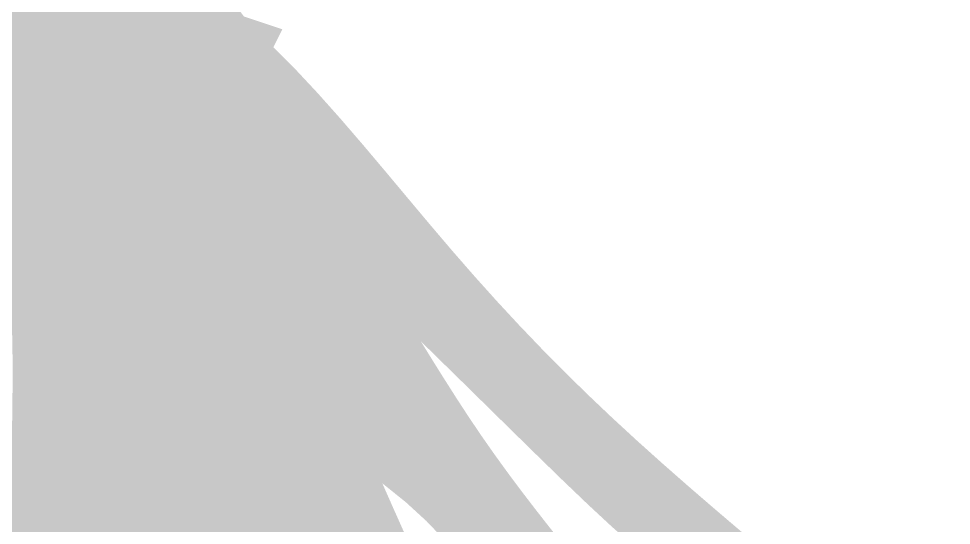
# Model space of a CAD drawing. Header units: millimetres. Extents: x -754 to 578, y -31 to 612.
# Drawn here: x -425.87 to -413.68, y 53.12 to 59.75 of the extents above; entities that cross this region are included whole.
import ezdxf

# ---------------------------------------------------------------- set-up
doc = ezdxf.new("R2010")
doc.units = ezdxf.units.MM
doc.layers.add('Images', color=7, linetype='Continuous')
doc.layers.add('magpiefill', color=3, linetype='Continuous')
picture_1 = doc.add_image_def('image12.jpg', size_in_pixel=(700, 590))

msp = doc.modelspace()

# ---------------------------------------------------------------- hatches: boundary and pattern name
at = {"layer": 'magpiefill', "true_color": 0x010101}
h = msp.add_hatch(color=18, dxfattribs=at)
h.dxf.hatch_style = 1
edge = h.paths.add_edge_path()
edge.add_line((-442.2387766382681, 62.62013437048196), (-443.8272468400518, 62.45774398272645))
edge.add_line((-443.8272468400519, 62.4577439827265), (-446.5308896400022, 60.68195881642908))
edge.add_line((-446.5308896400022, 60.68195881642903), (-452.092663618235, 56.66713939919428))
edge.add_line((-452.092663618235, 56.66713939919443), (-455.33703300527, 53.57881558710634))
edge.add_line((-455.3370330052701, 53.57881558710626), (-455.8777595923548, 53.57881558710626))
edge.add_line((-455.8777595923548, 53.57881558710626), (-456.4184886455711, 54.04206467174621))
edge.add_line((-456.418488645571, 54.04206467174625), (-456.4957353008686, 54.35089654012835))
edge.add_line((-456.4957353008685, 54.35089654012832), (-458.1179199943863, 53.11556778453306))
edge.add_line((-458.1179199943863, 53.11556778453303), (-460.2808312749883, 51.57140587848897))
edge.add_line((-460.2808312749883, 51.57140587848898), (-460.5125712408816, 52.57511137383089))
edge.add_line((-460.5125712408817, 52.57511137383098), (-460.4353245855841, 53.11556778453313))
edge.add_line((-460.4353245855839, 53.11556778453303), (-459.5083622558782, 54.1192719978084))
edge.add_line((-459.5083622558784, 54.11927199780851), (-459.1993756346874, 54.35089654012837))
edge.add_line((-459.1993756346874, 54.35089654012832), (-459.4311156005807, 54.50531247431947))
edge.add_line((-459.4311156005808, 54.50531247431952), (-460.8988069835028, 53.50160826104415))
edge.add_line((-460.8988069835026, 53.50160826104399), (-461.2850402599916, 53.81044012942609))
edge.add_line((-461.2850402599918, 53.81044012942615), (-461.2850402599918, 54.04206467174621))
edge.add_line((-461.2850402599918, 54.04206467174625), (-461.9030159685057, 54.04206467174625))
edge.add_line((-461.9030159685058, 54.04206467174625), (-462.1347559343991, 54.35089654012835))
edge.add_line((-462.134755934399, 54.35089654012832), (-460.1263379643926, 55.43180936153263))
edge.add_line((-460.1263379643926, 55.43180936153263), (-459.740104687904, 56.12668170642574))
edge.add_line((-459.740104687904, 56.12668170642567), (-459.0448823240916, 56.74434672525674))
edge.add_line((-459.0448823240915, 56.74434672525678), (-460.4353245855839, 56.51272218293672))
edge.add_line((-460.4353245855839, 56.51272218293664), (-459.3538689452828, 57.4392190701498))
edge.add_line((-459.353868945283, 57.43921907014983), (-455.7232662817589, 59.52383738689604))
edge.add_line((-455.7232662817589, 59.52383738689612), (-452.3244035841282, 61.99449618015334))
edge.add_line((-452.3244035841284, 61.99449618015326), (-448.462060954711, 64.2335304310904))
edge.add_line((-448.4620609547109, 64.23353043109043), (-446.1446538973811, 65.62327512087684))
edge.add_line((-446.144653897381, 65.62327512087685), (-445.9129139314877, 66.47256468202781))
edge.add_line((-445.9129139314879, 66.47256468202777), (-445.0631982570802, 67.01302109272972))
edge.add_line((-445.0631982570801, 67.0130210927297), (-444.1362359273748, 66.62698061621869))
edge.add_line((-444.1362359273749, 66.62698061621867), (-443.5182602188605, 66.70418922434762))
edge.add_line((-443.5182602188604, 66.70418922434757), (-442.205064612666, 67.78510204575169))
edge.add_line((-442.2050646126661, 67.78510204575176), (-441.1236065062331, 68.47997439064505))
edge.add_line((-441.1236065062332, 68.47997439064497), (-441.0463598509355, 66.93581248460092))
edge.add_line((-441.0463598509355, 66.93581248460092), (-441.3553489382584, 65.7776923371344))
edge.add_line((-441.3553489382584, 65.77769233713434), (-441.6643355594498, 65.62327512087668))
edge.add_line((-441.6643355594497, 65.62327512087685), (-442.1278179573683, 65.77769233713451))
edge.add_line((-442.1278179573685, 65.77769233713434), (-442.7457911997509, 65.16002731830345))
edge.add_line((-442.7457911997509, 65.16002731830358), (-441.792300687207, 64.34935872808153))
edge.add_line((-441.7923006872071, 64.34935872808157), (-441.624872513826, 65.07451732965545))
edge.add_line((-441.6248725138259, 65.07451732965532), (-440.8435402160027, 65.52076877677786))
edge.add_line((-440.8435402160026, 65.5207687767779), (-439.6715430023336, 65.5765502076681))
edge.add_line((-439.6715430023337, 65.57655020766806), (-439.0018303088085, 65.3534244841069))
edge.add_line((-439.0018303088085, 65.353424484107), (-439.0018303088085, 64.85139160609428))
edge.add_line((-439.0018303088085, 64.85139160609431), (-439.5599233980357, 64.62826588253314))
edge.add_line((-439.5599233980356, 64.62826588253307), (-440.6203034735381, 64.4051401589717))
edge.add_line((-440.6203034735381, 64.40514015897176), (-441.8481117224225, 63.45685583383671))
edge.add_line((-441.8481117224223, 63.45685583383667), (-441.8481117224223, 62.787478663153))
edge.add_line((-441.8481117224223, 62.78747866315299), (-440.8435402160026, 63.17794867938512))
edge.add_line((-440.8435402160026, 63.17794867938511), (-438.3879261843667, 64.12623300452036))
edge.add_line((-438.3879261843666, 64.12623300452037), (-436.7694505535047, 65.01873589876502))
edge.add_line((-436.7694505535046, 65.018735898765), (-435.150977388775, 66.19014594746142))
edge.add_line((-435.1509773887751, 66.19014594746142), (-433.0302172377694, 67.75202601238996))
edge.add_line((-433.0302172377694, 67.75202601238996), (-434.1464058823553, 67.36155599615782))
edge.add_line((-434.1464058823553, 67.36155599615783), (-435.2067859578582, 66.97108597992569))
edge.add_line((-435.2067859578583, 66.97108597992576), (-436.3229746024442, 67.24999313437733))
edge.add_line((-436.3229746024442, 67.24999313437726), (-437.327546108864, 68.08671459773174))
edge.add_line((-437.327546108864, 68.08671459773167), (-437.9414502333058, 69.31390479525196))
edge.add_line((-437.9414502333057, 69.313904795252), (-438.1646869757702, 70.70844056750958))
edge.add_line((-438.1646869757702, 70.70844056750951), (-437.8856391980906, 71.9914134779865))
edge.add_line((-437.8856391980908, 71.99141347798658), (-436.7136419844218, 73.27438638846357))
edge.add_line((-436.7136419844217, 73.2743863884635), (-437.3275461088638, 73.05126066490213))
edge.add_line((-437.327546108864, 73.05126066490223), (-440.2296360915606, 71.54516203086408))
edge.add_line((-440.2296360915605, 71.54516203086405), (-442.7410636245438, 70.15062625860647))
edge.add_line((-442.7410636245437, 70.15062625860645), (-444.1362975806771, 69.03499764080044))
edge.add_line((-444.1362975806771, 69.03499764080044), (-444.8618213094174, 67.97515173595113))
edge.add_line((-444.8618213094176, 67.97515173595119), (-445.6431536072408, 67.36155599615788))
edge.add_line((-445.6431536072407, 67.36155599615783), (-446.4802944741471, 67.13843027259666))
edge.add_line((-446.4802944741472, 67.13843027259674), (-446.9825814604229, 67.3615559961579))
edge.add_line((-446.9825814604228, 67.36155599615783), (-447.2616267719704, 67.69624458149957))
edge.add_line((-447.2616267719702, 67.6962445814996), (-447.2058182028872, 68.47718333189738))
edge.add_line((-447.2058182028873, 68.47718333189735), (-446.6477251136601, 69.76015624237434))
edge.add_line((-446.64772511366, 69.76015624237428), (-447.0383900295057, 70.59687770572896))
edge.add_line((-447.0383900295059, 70.59687770572899), (-447.1500096338044, 69.8717191041549))
edge.add_line((-447.1500096338041, 69.87171910415489), (-447.6522941539478, 69.53703051881315))
edge.add_line((-447.6522941539479, 69.53703051881318), (-448.8801024028318, 68.8118719172393))
edge.add_line((-448.8801024028318, 68.81187191723926), (-449.2707673186774, 69.09077907169083))
edge.add_line((-449.2707673186776, 69.09077907169078), (-449.6614347006553, 69.31390479525194))
edge.add_line((-449.6614347006551, 69.313904795252), (-450.0520996165008, 69.70437481148414))
edge.add_line((-450.0520996165008, 69.70437481148409), (-450.2195277898819, 70.3179705512774))
edge.add_line((-450.2195277898819, 70.31797055127748), (-450.1637192207989, 70.70844056750963))
edge.add_line((-450.1637192207988, 70.70844056750951), (-450.6660037409429, 70.82000342929008))
edge.add_line((-450.6660037409431, 70.82000342929021), (-450.9450515186223, 71.04312915285138))
edge.add_line((-450.945051518622, 71.04312915285132), (-451.3357189006001, 71.43359916908346))
edge.add_line((-451.3357189006001, 71.43359916908348), (-451.6705752473624, 71.87985061620601))
edge.add_line((-451.6705752473624, 71.87985061620597), (-451.5031470739813, 72.71657207956045))
edge.add_line((-451.5031470739814, 72.7165720795604), (-451.6705752473625, 72.7165720795604))
edge.add_line((-451.6705752473624, 72.7165720795604), (-452.1728597675065, 72.88391637223137))
edge.add_line((-452.1728597675065, 72.88391637223145), (-452.6751442876502, 73.33016781935379))
edge.add_line((-452.6751442876503, 73.33016781935379), (-452.9541920653298, 73.8879821282569))
edge.add_line((-452.9541920653296, 73.88798212825685), (-452.8425724610311, 74.39001500626956))
edge.add_line((-452.8425724610313, 74.39001500626958), (-452.7309553228652, 74.94782931517248))
edge.add_line((-452.7309553228653, 74.94782931517248), (-453.0100006344128, 75.00361074606289))
edge.add_line((-453.0100006344128, 75.00361074606286), (-453.5680961897716, 75.50564362407557))
edge.add_line((-453.5680961897715, 75.50564362407559), (-453.9029525365341, 76.17501951269276))
edge.add_line((-453.9029525365343, 76.17501951269281), (-453.8471439674512, 76.78861525248612))
edge.add_line((-453.8471439674511, 76.78861525248612), (-452.8983834962467, 77.40221099227944))
edge.add_line((-452.8983834962467, 77.40221099227927), (-451.6147642121473, 78.07158816296294))
edge.add_line((-451.6147642121473, 78.07158816296307), (-450.7218147761579, 78.79674676453695))
edge.add_line((-450.7218147761581, 78.79674676453692), (-449.9404824783348, 79.4661239352206))
edge.add_line((-449.9404824783346, 79.46612393522064), (-449.8288628740365, 79.5776867970012))
edge.add_line((-449.8288628740365, 79.57768679700123), (-449.549815096357, 79.6892496587818))
edge.add_line((-449.549815096357, 79.68924965878178), (-449.2149587495944, 79.96815681323335))
edge.add_line((-449.2149587495944, 79.96815681323332), (-449.1591501805114, 80.19128253679449))
edge.add_line((-449.1591501805115, 80.19128253679449), (-449.1591501805115, 80.35862682946546))
edge.add_line((-449.1591501805115, 80.35862682946549), (-449.2149587495945, 80.58175255302666))
edge.add_line((-449.2149587495944, 80.58175255302669), (-449.3823869229755, 80.74909684569766))
edge.add_line((-449.3823869229757, 80.74909684569766), (-449.5498150963572, 80.86065970747823))
edge.add_line((-449.549815096357, 80.86065970747815), (-449.7730543049535, 80.91644113836855))
edge.add_line((-449.7730543049536, 80.9164411383686), (-449.6056261315721, 81.02800400014917))
edge.add_line((-449.6056261315721, 81.02800400014918), (-449.3823869229756, 81.02800400014918))
edge.add_line((-449.3823869229757, 81.02800400014918), (-449.1591501805115, 81.08378543103939))
edge.add_line((-449.1591501805115, 81.08378543103939), (-448.7684827985338, 81.08378543103939))
edge.add_line((-448.7684827985338, 81.08378543103939), (-448.5452460560692, 81.08378543103939))
edge.add_line((-448.5452460560691, 81.08378543103939), (-448.377817882688, 81.1395668619298))
edge.add_line((-448.3778178826883, 81.13956686192967), (-448.2103897093068, 81.25112972371024))
edge.add_line((-448.2103897093066, 81.25112972371039), (-448.0987701050085, 81.53003687816197))
edge.add_line((-448.0987701050085, 81.53003687816191), (-448.0429590697935, 81.69738117083268))
edge.add_line((-448.0429590697937, 81.69738117083268), (-448.2661982783899, 81.92050689439405))
edge.add_line((-448.2661982783898, 81.92050689439408), (-448.99172200713, 82.31097691062622))
edge.add_line((-448.99172200713, 82.31097691062621), (-448.0429590697936, 82.08785118706484))
edge.add_line((-448.0429590697937, 82.08785118706486), (-447.5406745496496, 81.97628832528429))
edge.add_line((-447.5406745496493, 81.97628832528424), (-447.2616267719702, 82.14363261795522))
edge.add_line((-447.2616267719702, 82.14363261795518), (-447.2616267719702, 82.25519547973575))
edge.add_line((-447.2616267719702, 82.25519547973579), (-447.2616267719702, 82.53410263418736))
edge.add_line((-447.2616267719702, 82.5341026341873), (-447.4290574114833, 82.64566549596788))
edge.add_line((-447.4290574114834, 82.64566549596788), (-447.5406745496495, 82.92457265041945))
edge.add_line((-447.5406745496493, 82.92457265041948), (-447.0941985985887, 82.86879121952907))
edge.add_line((-447.0941985985888, 82.8687912195291), (-446.8709618561247, 82.8687912195291))
edge.add_line((-446.8709618561247, 82.8687912195291), (-446.5361055093621, 82.8687912195291))
edge.add_line((-446.5361055093621, 82.8687912195291), (-446.5361055093621, 82.98035408130967))
edge.add_line((-446.5361055093621, 82.98035408130964), (-446.5919140784451, 83.31504266665158))
edge.add_line((-446.5919140784451, 83.31504266665164), (-446.7035336827432, 83.5381671081463))
edge.add_line((-446.7035336827432, 83.53816710814624), (-446.7593422518262, 83.81707426259781))
edge.add_line((-446.7593422518263, 83.81707426259776), (-446.4802944741471, 83.81707426259776))
edge.add_line((-446.4802944741472, 83.81707426259776), (-446.2570577316826, 83.87285569348796))
edge.add_line((-446.2570577316825, 83.87285569348796), (-446.1454381273844, 84.04019998615894))
edge.add_line((-446.1454381273845, 84.04019998615897), (-446.0896295583015, 84.43067000239111))
edge.add_line((-446.0896295583013, 84.43067000239111), (-446.0338209892183, 84.54223286417168))
edge.add_line((-446.0338209892184, 84.54223286417172), (-445.8105817806219, 84.54223286417172))
edge.add_line((-445.810581780622, 84.54223286417172), (-445.6431536072409, 84.54223286417172))
edge.add_line((-445.6431536072407, 84.54223286417172), (-445.5315340029422, 84.65379572595229))
edge.add_line((-445.5315340029422, 84.65379572595225), (-445.3641058295611, 84.65379572595225))
edge.add_line((-445.3641058295611, 84.65379572595225), (-445.3082972604781, 84.93270288040382))
edge.add_line((-445.3082972604782, 84.9327028804039), (-445.3082972604782, 85.04426574218446))
edge.add_line((-445.3082972604782, 85.04426574218436), (-445.5873450381578, 85.15582860396493))
edge.add_line((-445.5873450381577, 85.15582860396506), (-445.3641058295611, 85.26739146574563))
edge.add_line((-445.3641058295611, 85.2673914657456), (-445.1966776561796, 85.2673914657456))
edge.add_line((-445.1966776561798, 85.2673914657456), (-444.9734409137156, 85.2116100348554))
edge.add_line((-444.9734409137155, 85.2116100348554), (-444.694393136036, 85.15582860396499))
edge.add_line((-444.694393136036, 85.15582860396506), (-444.3037282201903, 85.21161003485547))
edge.add_line((-444.3037282201904, 85.2116100348554), (-443.7456326648316, 85.32317289663597))
edge.add_line((-443.7456326648316, 85.3231728966359), (-443.4665848871521, 85.3231728966359))
edge.add_line((-443.4665848871518, 85.3231728966359), (-443.4665848871518, 85.10004717307473))
edge.add_line((-443.4665848871518, 85.10004717307483), (-443.4107763180688, 84.82114001862325))
edge.add_line((-443.4107763180689, 84.82114001862323), (-443.0201089360912, 84.65379572595225))
edge.add_line((-443.0201089360912, 84.65379572595225), (-442.5178244159471, 84.82114001862323))
edge.add_line((-442.5178244159472, 84.82114001862323), (-442.238776638268, 84.48645143328149))
edge.add_line((-442.2387766382681, 84.48645143328147), (-441.8477146751566, 84.09750322997229))
edge.add_arc((-538.7312534269181, 27.53349220808454), 112.1869307181024, 24.7196834331034, 30.277882808560207, ccw=False)
edge.add_arc((-435.0108147717254, 75.93900641584955), 2.348148339689536, 219.4264190677759, 277.5112522925736)
edge.add_arc((-432.4731144604345, 71.56567744246499), 3.026484915876213, 76.09792839104102, 137.4828955815185, ccw=False)
edge.add_arc((-432.6378435281931, 67.86426666836564), 6.698880836398933, 60.01917854986198, 82.34898294536907, ccw=False)
edge.add_arc((-432.5473588397761, 63.79991441142149), 10.39054097500715, 55.16074552816218, 71.73216053091483, ccw=False)
edge.add_arc((-426.9003014614175, 67.38091717186089), 4.955540051679626, 86.65890143975243, 120.31950619075)
edge.add_arc((-425.3830582620343, 64.92998985489632), 7.837510500741041, 120.8490791888012, 144.9821508602809)
edge.add_arc((-430.7428334340699, 68.86478879059143), 1.199116222841512, 152.0183299640194, 206.9559763139688)
edge.add_arc((-522.4072577344716, -42.12573645633459), 142.849889529644, 45.89312228263083, 50.63922831697852, ccw=False)
edge.add_line((-422.9838782421551, 60.44659192202644), (-423.0961365746634, 59.99840840070448))
edge.add_line((-423.0961365746634, 59.99840840070429), (-422.9287084012819, 59.77528267714312))
edge.add_line((-422.9287084012819, 59.77528267714331), (-422.4264214150062, 59.60793838447234))
edge.add_line((-422.4264214150062, 59.60793838447224), (-422.5938495883873, 59.2732497991305))
edge.add_line((-422.5938495883872, 59.27324979913048), (-422.3706128459231, 58.99434264467892))
edge.add_line((-422.3706128459231, 58.99434264467893), (-422.2589932416246, 58.71543549022736))
edge.add_line((-422.2589932416248, 58.71543549022742), (-422.6496606236025, 58.38074690488568))
edge.add_line((-422.6496606236024, 58.38074690488558), (-422.7054691926854, 58.04605831954364))
edge.add_line((-422.7054691926854, 58.0460583195437), (-422.5380410193043, 57.71136973420196))
edge.add_line((-422.5380410193043, 57.71136973420202), (-422.984516970365, 57.54402544153105))
edge.add_line((-422.984516970365, 57.54402544153096), (-423.4309929214257, 57.65558830331153))
edge.add_line((-423.4309929214255, 57.65558830331157), (-423.3751843523425, 57.26511828707944))
edge.add_line((-423.3751843523426, 57.26511828707945), (-423.9890860106527, 57.09777399440868))
edge.add_line((-423.9890860106528, 57.09777399440863), (-424.2681337883324, 57.2651182870794))
edge.add_line((-424.2681337883323, 57.26511828707945), (-424.4355619617134, 57.32089971796984))
edge.add_line((-424.4355619617133, 57.32089971796982), (-424.6029901350944, 57.09777399440865))
edge.add_line((-424.6029901350946, 57.09777399440863), (-424.8820379127742, 56.87464827084727))
edge.add_line((-424.8820379127742, 56.87464827084724), (-425.1610856904538, 56.98621113262801))
edge.add_line((-425.1610856904538, 56.98621113262806), (-425.886609419194, 56.48417825461535))
edge.add_line((-425.886609419194, 56.48417825461537), (-425.886609419194, 56.70730397817653))
edge.add_line((-425.886609419194, 56.7073039781765), (-426.3888939393377, 57.15355542529884))
edge.add_line((-426.3888939393378, 57.15355542529883), (-426.3888939393378, 57.3766811488602))
edge.add_line((-426.3888939393378, 57.37668114886019), (-426.5005135436363, 57.26511828707942))
edge.add_line((-426.5005135436361, 57.26511828707945), (-426.8353698903983, 56.76308540906674))
edge.add_line((-426.8353698903983, 56.76308540906675), (-426.8353698903983, 56.42839682372501))
edge.add_line((-426.8353698903983, 56.42839682372495), (-426.8353698903983, 55.70323822215108))
edge.add_line((-426.8353698903983, 55.70323822215111), (-427.2260348062439, 55.70323822215111))
edge.add_line((-427.2260348062439, 55.70323822215111), (-427.3934629796254, 55.87058251482188))
edge.add_line((-427.3934629796254, 55.87058251482185), (-427.4492740148404, 55.98214537660242))
edge.add_line((-427.4492740148404, 55.98214537660233), (-428.0073671040672, 56.1494896692733))
edge.add_line((-428.0073671040672, 56.1494896692734), (-428.2864148817467, 56.31683396194437))
edge.add_line((-428.2864148817469, 56.31683396194438), (-428.3980344860453, 56.20527110016381))
edge.add_line((-428.3980344860452, 56.20527110016386), (-428.3980344860452, 55.92636394571229))
edge.add_line((-428.3980344860452, 55.92636394571222), (-428.7328908328074, 55.48011249858968))
edge.add_line((-428.7328908328075, 55.48011249858963), (-428.956127575272, 55.6474567912606))
edge.add_line((-428.9561275752719, 55.6474567912607), (-428.9561275752719, 55.81480108393167))
edge.add_line((-428.9561275752719, 55.81480108393168), (-429.6258427349291, 55.64745679126072))
edge.add_line((-429.6258427349292, 55.6474567912607), (-429.9606990816918, 55.25698677502857))
edge.add_line((-429.9606990816917, 55.25698677502854), (-430.6862203442996, 54.97807962057697))
edge.add_line((-430.6862203442995, 54.97807962057694), (-431.0210766910621, 55.14542391324791))
edge.add_line((-431.0210766910623, 55.14542391324801), (-431.1885073305758, 55.42433106769958))
edge.add_line((-431.1885073305757, 55.42433106769948), (-431.4675526421229, 55.42433106769948))
edge.add_line((-431.4675526421229, 55.42433106769948), (-432.0814567665651, 54.92229818968677))
edge.add_line((-432.081456766565, 54.9222981896867), (-432.6395523219242, 54.3644838807836))
edge.add_line((-432.6395523219242, 54.36448388078363), (-433.1976454111509, 53.69510671009996))
edge.add_line((-433.197645411151, 53.69510671010003), (-433.6441213622117, 53.13729240119713))
edge.add_line((-433.6441213622115, 53.13729240119705), (-434.0347887441892, 52.74682366703141))
edge.add_line((-434.0347887441892, 52.74682366703143), (-434.5928818334164, 52.57947937436046))
edge.add_line((-434.5928818334164, 52.57947937436053), (-435.0951688196921, 52.6910422361411))
edge.add_line((-435.0951688196922, 52.69104223614102), (-435.4300251664548, 53.02572953941645))
edge.add_line((-435.4300251664547, 53.02572953941644), (-435.7648815132173, 53.36041812475818))
edge.add_line((-435.7648815132173, 53.36041812475824), (-435.9323096865984, 53.86245100277095))
edge.add_line((-435.9323096865984, 53.86245100277097), (-436.211357464278, 54.25292101900311))
edge.add_line((-436.2113574642781, 54.25292101900315), (-436.4904052419577, 54.30870244989354))
edge.add_line((-436.4904052419574, 54.30870244989355), (-436.82526158872, 54.42026531167412))
edge.add_line((-436.8252615887202, 54.42026531167404), (-437.1043069002674, 54.42026531167404))
edge.add_line((-437.1043069002673, 54.42026531167404), (-437.6065938865434, 55.20120534413832))
edge.add_line((-437.6065938865434, 55.20120534413846), (-438.1088784066871, 55.87058251482196))
edge.add_line((-438.1088784066872, 55.87058251482185), (-438.3321151491513, 55.87058251482185))
edge.add_line((-438.3321151491512, 55.87058251482185), (-438.7785911002122, 56.09370823838321))
edge.add_line((-438.7785911002125, 56.09370823838316), (-439.5599233980357, 56.81886683995703))
edge.add_line((-439.5599233980356, 56.81886683995712), (-439.7831626066318, 57.15355542529885))
edge.add_line((-439.7831626066318, 57.15355542529883), (-439.8947797447979, 57.3766811488602))
edge.add_line((-439.8947797447979, 57.37668114886019), (-439.9505907800133, 57.71136973420192))
edge.add_line((-439.9505907800133, 57.71136973420202), (-440.1738275224774, 57.71136973420202))
edge.add_line((-440.1738275224774, 57.71136973420202), (-440.6761120426215, 57.87871402687299))
edge.add_line((-440.6761120426215, 57.87871402687288), (-440.7319230778365, 57.99027688865345))
edge.add_line((-440.7319230778365, 57.99027688865354), (-440.9551598203007, 58.32496547399528))
edge.add_line((-440.9551598203007, 58.32496547399525), (-441.0109683893837, 58.43652833577582))
edge.add_line((-441.0109683893837, 58.43652833577583), (-441.2900161670633, 59.05012407556913))
edge.add_line((-441.2900161670633, 59.05012407556917), (-441.6248725138259, 59.27324979913054))
edge.add_line((-441.6248725138259, 59.27324979913048), (-441.792300687207, 59.44059409180125))
edge.add_line((-441.7923006872071, 59.44059409180126), (-442.0155398958036, 59.7752826771432))
edge.add_line((-442.0155398958035, 59.77528267714331), (-442.1271595001016, 60.22153412426565))
edge.add_line((-442.1271595001015, 60.22153412426563), (-442.1271595001015, 60.50043999665067))
edge.add_line((-442.1271595001015, 60.50043999665061), (-441.7364921181238, 61.05825430555371))
edge.add_line((-441.7364921181238, 61.05825430555367), (-441.9039202915053, 61.00247287466328))
edge.add_line((-441.9039202915055, 61.0024728746633), (-442.2945876734832, 61.44872432178583))
edge.add_line((-442.294587673483, 61.4487243217858), (-442.350396242566, 61.83919433801793))
edge.add_line((-442.3503962425659, 61.83919433801796), (-441.9039202915052, 62.50857150870146))
edge.add_line((-441.9039202915055, 62.50857150870144), (-442.2387766382681, 62.62013437048201))
at = {"layer": 'magpiefill'}
h = msp.add_hatch(color=253, dxfattribs=at)
h.dxf.hatch_style = 1
h.paths.add_polyline_path([(-416.4162366606329, 53.02768661803028), (-416.762081198953, 53.32213782948524), (-417.1116172842623, 53.62382829437156), (-417.4590038712106, 53.92897490666269), (-417.6517046417709, 54.10204404908305), (-417.6403283917941, 53.9098665648531), (-417.6850486364782, 53.80314035584102), (-417.7775845692629, 53.76944458432021), (-417.9096553835874, 53.79635841256405), (-418.0729802728915, 53.87146100284613), (-418.2592784306147, 53.9823315174401), (-418.4602690501965, 54.11654911861898), (-418.6676713250763, 54.26169296865685), (-418.8744521866511, 54.40767703126232), (-419.0785695181455, 54.55375447588806), (-419.2792289407427, 54.70151327342179), (-419.4756360756248, 54.85254139475188), (-419.6669965439744, 55.00842681076618), (-419.8525159669736, 55.17075749235278), (-420.0313999658051, 55.34112141039974), (-420.2028541616514, 55.521106535795), (-420.3663411813761, 55.71163529430801), (-420.5223516745685, 55.9109679312326), (-420.6716332964991, 56.11669914674447), (-420.8149337024382, 56.3264236410187), (-420.9530005476563, 56.53773611423064), (-421.086581487424, 56.74823126655576), (-421.2164241770117, 56.95550379816942), (-421.34327627169, 57.15714840924709), (-421.464677439165, 57.34883253503584), (-421.565335396887, 57.51851455107315), (-421.6267498747414, 57.65222556796743), (-421.6304206026142, 57.73599669632799), (-421.5578473103913, 57.75585904676396), (-421.3905297279582, 57.69784372988411), (-421.109967585201, 57.54798185629768), (-420.6976606120056, 57.29230453661383), (-420.7841927062479, 57.39550172672644), (-421.0782619245667, 57.74715361145154), (-421.372972829919, 58.09649995112662), (-421.6676047578609, 58.43866219184553), (-421.9614370439481, 58.76876177970191), (-422.2537490237369, 59.08192016079025), (-422.5438200327834, 59.3732587812045), (-422.5938495883872, 59.27324979913048), (-422.3706128459231, 58.99434264467893), (-422.2589932416248, 58.71543549022742), (-422.5378697237147, 58.47651926742085), (-422.3801271907355, 58.24656433532132), (-422.2123191820268, 57.99990337393929), (-422.0368715966647, 57.73980368518544), (-421.8562103337233, 57.46953257097064), (-421.6727612922775, 57.19235733320534), (-421.4889503714023, 56.91154527380084), (-421.3072034701726, 56.63036369466752), (-421.1299464876629, 56.35207989771649), (-420.9589556813989, 56.0793348994459), (-420.7934087427084, 55.8122645747044), (-420.6318337213703, 55.55037851292942), (-420.6169936360449, 55.52638509453235), (-420.0707091684401, 54.99084058610443), (-419.5868313605482, 54.51478743648538), (-419.1579135808222, 54.09332983395804), (-418.7765091977157, 53.72157196680585), (-418.4351715796817, 53.39461802331193), (-418.1264540951736, 53.10757219175972), (-417.8429101126446, 52.85553866043204), (-417.5770930005481, 52.63362161761229), (-417.3227310338757, 52.43719243655271), (-417.0782521137722, 52.26269123038159), (-416.8432590479208, 52.10682529719608), (-416.6173546440046, 51.96630193509333), (-416.400141709707, 51.83782844217068), (-416.1912230527109, 51.71811211652532), (-415.9902014806996, 51.60386025625465), (-415.7966798013563, 51.49178015945547), (-415.6104438420682, 51.37943927465356), (-415.4320115090383, 51.26784565208655), (-415.2620837281745, 51.15886749242033), (-415.1013614253836, 51.05437299632089), (-414.950545526573, 50.95623036445426), (-414.8103369576502, 50.86630779748624), (-414.6814366445224, 50.78647349608305), (-414.5645455130968, 50.71859566091018), (-414.4600996963419, 50.66405987423586), (-414.3674761554687, 50.62232124473571), (-414.2857870587493, 50.59235226268751), (-414.2141445744562, 50.57312541836893), (-414.1516608708615, 50.56361320205767), (-414.0974481162375, 50.56278810403151), (-414.0506184788561, 50.56962261456808), (-414.0102841269897, 50.58308922394515), (-413.97595441735, 50.60240173110287), (-413.9487274604062, 50.62773916963057), (-413.930098555067, 50.65952188178042), (-413.9215630002415, 50.69817020980425), (-413.9246160948383, 50.74410449595393), (-413.9407531377658, 50.79774508248153), (-413.9714694279335, 50.85951231163868), (-414.0182602642496, 50.9298265256777), (-414.0826910401527, 51.00939608181724), (-414.1666075271983, 51.10008139714412), (-414.2719255914719, 51.20403090371224), (-414.4005610990591, 51.32339303357537), (-414.5544299160449, 51.46031621878722), (-414.7354479085147, 51.61694889140156), (-414.945530942554, 51.79543948347236), (-415.1865948842481, 51.99793642705313), (-415.4592627811095, 52.22559956451786), (-415.758986406361, 52.47563437952002), (-416.0799247146522, 52.74425776603299)])
h = msp.add_hatch(color=255, dxfattribs=at)
h.dxf.hatch_style = 1
h.paths.add_polyline_path([(-419.9958138051097, 54.54486868421434), (-420.1562206592537, 54.79092179976213), (-420.3147116298642, 55.04019753602159), (-420.4727586671625, 55.29318630355601), (-420.6318337213703, 55.55037851292926), (-420.7934087427084, 55.81226457470465), (-420.9589556813989, 56.0793348994459), (-421.1299464876629, 56.35207989771649), (-421.3072034701726, 56.63036369466752), (-421.4889503714023, 56.91154527380084), (-421.6727612922775, 57.19235733320538), (-421.8562103337233, 57.46953257097064), (-422.0368715966647, 57.73980368518556), (-422.212319182027, 57.99990337393942), (-422.3801271907355, 58.24656433532144), (-422.5378697237147, 58.47651926742085), (-422.6496606236024, 58.38074690488558), (-422.7054691926854, 58.0460583195437), (-422.5380410193043, 57.71136973420202), (-422.5754375743564, 57.69735307767505), (-422.5113097581877, 57.42223556865299), (-422.4370440316393, 57.16917686277549), (-422.3548363174924, 56.93555947590933), (-422.2668825385279, 56.71876592392123), (-422.1753786175274, 56.51617872267767), (-422.0825204772718, 56.32518038804568), (-421.9905040405428, 56.14315343589169), (-421.901525230121, 55.96748038208256), (-421.8174061958541, 55.79605783019315), (-421.7384739958532, 55.62883873463204), (-421.664681915295, 55.46629013751593), (-421.5959832393567, 55.30887908096147), (-421.5323312532153, 55.15707260708533), (-421.4736792420481, 55.01133775800432), (-421.4199804910319, 54.87214157583523), (-421.3711882853437, 54.73995110269467), (-421.3269599584968, 54.61510883672528), (-421.2857690373477, 54.49745910017307), (-421.2457930970893, 54.38672167130981), (-421.2052097129142, 54.28261632840749), (-421.1621964600154, 54.18486284973784), (-421.1149309135852, 54.09318101357283), (-421.0615906488168, 54.00729059818434), (-421.0003532409027, 53.92691138184404), (-420.9298168254268, 53.85147512732048), (-420.8502617795373, 53.77926153536689), (-420.7623890407738, 53.70826229123377), (-420.6668995466759, 53.6364690801711), (-420.5644942347831, 53.56187358742894), (-420.4558740426347, 53.48246749825724), (-420.3417399077703, 53.3962424979063), (-420.2227927677293, 53.30119027162614), (-420.0998425894159, 53.19596415772776), (-419.9741354571927, 53.08186410676574), (-419.8470264847872, 52.96085172235537), (-419.7198707859263, 52.83488860811231), (-419.5940234743376, 52.70593636765177), (-419.4708396637486, 52.57595660458938), (-419.3516744678864, 52.4469109225406), (-419.2378830004784, 52.32076092512074), (-419.1301116654793, 52.19875207514731), (-419.0261720277545, 52.07926527224575), (-418.9231669423962, 51.95996527524301), (-418.8181992644977, 51.83851684296671), (-418.7083718491514, 51.71258473424406), (-418.5907875514499, 51.57983370790215), (-418.4625492264863, 51.43792852276853), (-418.3207597293527, 51.2845339376701), (-418.1644689249276, 51.11934637450693), (-418.0005147172302, 50.95018890746805), (-417.8376820200649, 50.78691627381477), (-417.6847557472362, 50.63938321080853), (-417.5505208125487, 50.51744445571108), (-417.4437621298071, 50.43095474578357), (-417.3732646128158, 50.38976881828774), (-417.3478131753794, 50.40374141048482), (-417.3722808582522, 50.47888991061617), (-417.435893209989, 50.60588231084218), (-417.5239639060937, 50.77154925430269), (-417.6218066220704, 50.96272138413804), (-417.7147350334237, 51.16622934348816), (-417.7880628156572, 51.36890377549312), (-417.8271036442757, 51.55757532329312), (-417.8169405131816, 51.72282545894088), (-417.939145379103, 51.87064974587616), (-418.1473280411167, 52.12282519325334), (-418.3526603079426, 52.37257199972829), (-418.5537714864909, 52.61892493172478), (-418.7503500476741, 52.86228876004323), (-418.9423492534045, 53.10341075657819), (-419.1297223655947, 53.34303819322438), (-419.3124226461579, 53.58191834187654), (-419.4904033570064, 53.82079847442909), (-419.6636177600532, 54.06042586277682), (-419.8320191172105, 54.30154777881435)])
h = msp.add_hatch(color=253, dxfattribs=at)
h.dxf.hatch_style = 1
h.paths.add_polyline_path([(-416.5393584649328, 50.14737057639328), (-416.7217782171292, 50.37982874420243), (-416.912718084375, 50.61911360891652), (-417.1106204609744, 50.86381624075055), (-417.3138498628369, 51.11262890503377), (-417.5207708058729, 51.36424386709597), (-417.7297478059916, 51.61735339226689), (-417.8169405131816, 51.72282545894088), (-417.8271036442757, 51.55757532329312), (-417.7880628156572, 51.36890377549312), (-417.7147350334237, 51.16622934348816), (-417.6218066220704, 50.96272138413804), (-417.5239639060937, 50.77154925430269), (-417.435893209989, 50.60588231084218), (-417.3722808582522, 50.47888991061617), (-417.3478131753794, 50.40374141048482), (-417.3732646128158, 50.38976881828774), (-417.4437621298071, 50.43095474578357), (-417.5505208125487, 50.51744445571108), (-417.6847557472362, 50.63938321080853), (-417.8376820200649, 50.78691627381477), (-418.0005147172302, 50.95018890746805), (-418.1644689249276, 51.11934637450693), (-418.3207597293527, 51.2845339376701), (-418.4625492264863, 51.43792852276853), (-418.5907875514499, 51.57983370790215), (-418.7083718491514, 51.71258473424406), (-418.8181992644977, 51.83851684296684), (-418.9231669423962, 51.95996527524301), (-419.0261720277545, 52.07926527224567), (-419.1301116654793, 52.19875207514731), (-419.2378830004784, 52.32076092512082), (-419.3516744678864, 52.4469109225406), (-419.4708396637486, 52.57595660458938), (-419.5940234743376, 52.70593636765177), (-419.7198707859263, 52.83488860811231), (-419.8470264847872, 52.96085172235537), (-419.9741354571927, 53.08186410676574), (-420.0998425894159, 53.19596415772776), (-420.2227927677293, 53.30119027162614), (-420.3417399077703, 53.3962424979063), (-420.4558740426347, 53.48246749825724), (-420.5644942347831, 53.56187358742878), (-420.6668995466759, 53.6364690801711), (-420.7623890407738, 53.70826229123377), (-420.8502617795373, 53.77926153536689), (-420.9298168254268, 53.85147512732048), (-421.0003532409027, 53.92691138184404), (-421.0615906488168, 54.00729059818434), (-421.1149309135852, 54.09318101357283), (-421.1621964600154, 54.18486284973784), (-421.2052097129142, 54.28261632840749), (-421.2457930970893, 54.38672167130981), (-421.2857690373477, 54.49745910017307), (-421.3269599584968, 54.61510883672528), (-421.3711882853438, 54.73995110269467), (-421.4199804910318, 54.87214157583523), (-421.4736792420481, 55.01133775800432), (-421.5323312532153, 55.15707260708533), (-421.5959832393567, 55.30887908096143), (-421.664681915295, 55.46629013751593), (-421.7384739958532, 55.62883873463204), (-421.8174061958541, 55.79605783019315), (-421.901525230121, 55.96748038208256), (-421.9905040405428, 56.14315343589169), (-422.0825204772718, 56.32518038804568), (-422.1753786175274, 56.51617872267767), (-422.2668825385279, 56.71876592392123), (-422.3548363174924, 56.93555947590933), (-422.4370440316393, 57.16917686277549), (-422.5113097581877, 57.42223556865299), (-422.5754375743564, 57.69735307767505), (-422.984516970365, 57.54402544153096), (-422.6692597728832, 56.95695159797815), (-422.3783800958307, 56.38975082971474), (-422.109116385328, 55.84190602203947), (-421.8587070874948, 55.31290006025114), (-421.6243906484508, 54.80221582964824), (-421.4034055143156, 54.30933621552929), (-421.1929901312092, 53.83374410319284), (-421.1205630041563, 53.66972652784115), (-420.80849246501, 53.41808167281465), (-420.5444367290042, 53.17590796291353), (-420.3221506875839, 52.9435337519329), (-420.1353892321924, 52.72128739366839), (-419.9779072542747, 52.50949724191521), (-419.8434596452746, 52.30849165046877), (-419.7258012966369, 52.11859897312424), (-419.6186870998054, 51.94014756367705), (-419.5166441074473, 51.77316584983812), (-419.4172880171208, 51.61648255498031), (-419.3190066876069, 51.46862647639198), (-419.2201879776867, 51.32812641136165), (-419.1192197461412, 51.19351115717756), (-419.0144898517515, 51.0633095111283), (-418.9043861532984, 50.93605027050214), (-418.787296509563, 50.81026223258769), (-418.6620488095585, 50.6847505315882), (-418.5292310632265, 50.55942564936738), (-418.3898713107403, 50.4344744047039), (-418.2449975922739, 50.31008361637625), (-418.0956379480006, 50.18644010316308), (-417.9428204180941, 50.06373068384317), (-417.7875730427282, 49.94214217719502), (-417.6309238620763, 49.82186140199727), (-417.4739087001774, 49.70316858749119), (-417.3175945165304, 49.58671760476858), (-417.1630560545002, 49.47325573538362), (-417.0113680574505, 49.36353026089075), (-416.8636052687461, 49.25828846284423), (-416.7208424317517, 49.15827762279857), (-416.5841542898311, 49.06424502230794), (-416.454615586349, 48.97693794292678), (-416.3330985765788, 48.89693241405219), (-416.21966556343, 48.8241194564537), (-416.1141763617211, 48.75821883874322), (-416.0164907862707, 48.69895032953289), (-415.9264686518973, 48.64603369743494), (-415.8439697734193, 48.5991887110615), (-415.7688539656555, 48.55813513902466), (-415.7009810434242, 48.52259274993671), (-415.6402030338018, 48.49233580122002), (-415.5863408128937, 48.46735650553904), (-415.5392074690636, 48.44770156436852), (-415.4986160906749, 48.43341767918319), (-415.464379766091, 48.4245515514579), (-415.4363115836754, 48.42114988266731), (-415.4142246317914, 48.42325937428615), (-415.3979319988023, 48.43092672778919), (-415.3875349311775, 48.44453336484955), (-415.3842873078067, 48.46579958793325), (-415.389731165687, 48.49678041970501), (-415.4054085418137, 48.5395308828292), (-415.432861473183, 48.59610599997021), (-415.4736319967916, 48.66856079379255), (-415.5292621496349, 48.75895028696075), (-415.6012939687091, 48.86932950213928), (-415.6908177825574, 49.00109180732181), (-415.7971170859098, 49.15298395181839), (-415.9190236650435, 49.32309103026853), (-416.0553693062354, 49.5094981373117), (-416.2049857957632, 49.71029036758735), (-416.3667049199032, 49.92355281573466)])
h = msp.add_hatch(color=255, dxfattribs=at)
h.dxf.hatch_style = 1
h.paths.add_polyline_path([(-419.6250125613518, 56.05416504667885), (-419.912575139075, 56.37434274521188), (-420.2008619884847, 56.70479553774793), (-420.4914858394056, 57.04642285085632), (-420.6976606120056, 57.29230453661383), (-421.109967585201, 57.54798185629768), (-421.3905297279582, 57.69784372988411), (-421.5578473103913, 57.75585904676396), (-421.6304206026142, 57.73599669632799), (-421.6267498747414, 57.65222556796743), (-421.565335396887, 57.51851455107315), (-421.464677439165, 57.34883253503584), (-421.34327627169, 57.15714840924701), (-421.2164241770117, 56.95550379816942), (-421.0865814874242, 56.74823126655581), (-420.9530005476563, 56.53773611423064), (-420.8149337024382, 56.3264236410187), (-420.671633296499, 56.11669914674447), (-420.5223516745685, 55.9109679312326), (-420.3663411813761, 55.71163529430801), (-420.2028541616514, 55.521106535795), (-420.0313999658051, 55.34112141039974), (-419.8525159669736, 55.17075749235278), (-419.6669965439744, 55.00842681076618), (-419.4756360756248, 54.85254139475188), (-419.2792289407427, 54.70151327342179), (-419.0785695181455, 54.55375447588806), (-418.8744521866511, 54.40767703126232), (-418.6676713250763, 54.26169296865685), (-418.4602690501965, 54.11654911861898), (-418.2592784306147, 53.9823315174401), (-418.0729802728915, 53.87146100284613), (-417.9096553835874, 53.79635841256405), (-417.7775845692629, 53.76944458432021), (-417.6850486364782, 53.80314035584102), (-417.6403283917941, 53.9098665648531), (-417.6517046417709, 54.10204404908305), (-417.7983999144478, 54.23379456033181), (-418.1252844442952, 54.53547717080112), (-418.4404167937594, 54.83510473928651), (-418.745876371519, 55.13473228845255), (-419.0437425862519, 55.43641484096361), (-419.3360948466369, 55.74220741948427)])
h = msp.add_hatch(color=255, dxfattribs=at)
h.dxf.hatch_style = 1
h.paths.add_polyline_path([(-421.1929901312092, 53.83374410319284), (-421.4034055143156, 54.30933621552929), (-421.6243906484508, 54.80221582964824), (-421.8587070874948, 55.31290006025114), (-422.109116385328, 55.84190602203959), (-422.3783800958307, 56.38975082971474), (-422.6692597728832, 56.95695159797815), (-422.984516970365, 57.54402544153096), (-423.4309929214255, 57.65558830331157), (-423.3751843523426, 57.26511828707945), (-423.6577413842341, 57.18809567930348), (-423.5388997546532, 56.80680259353737), (-423.3961576139031, 56.33169582338468), (-423.2342377146417, 55.77833909495008), (-423.0578628095268, 55.16229613433835), (-422.8717556512152, 54.49913066765448), (-422.6806389923651, 53.80440642100308), (-422.4892355856337, 53.09368712048909), (-422.4595893901535, 52.98092462648626), (-422.2446413175282, 52.67083894818873), (-422.0577384590069, 52.41257214835399), (-421.8951680845194, 52.19792086895077), (-421.7532174639946, 52.01868175194775), (-421.6281738673629, 51.86665143931336), (-421.5163245645538, 51.7336265730161), (-421.4139568254968, 51.61140379502486), (-421.3173579201218, 51.49177974730788), (-421.2233443418484, 51.36812068759757), (-421.130849478056, 51.24007133668086), (-421.0393359396144, 51.10884603110853), (-420.948266337393, 50.97565910743096), (-420.8571032822614, 50.84172490219937), (-420.765309385089, 50.7082577519641), (-420.6723472567453, 50.57647199327565), (-420.5776795081001, 50.44758196268497), (-420.4810958526571, 50.32288372754329), (-420.3836944144562, 50.20400027840514), (-420.2869004201719, 50.0926363366252), (-420.1921390964786, 49.99049662355888), (-420.1008356700506, 49.89928586056092), (-420.0144153675624, 49.82070876898659), (-419.9343034156882, 49.75647007019067), (-419.8619250411023, 49.70827448552831), (-419.7986835740264, 49.67886150496707), (-419.7458947588707, 49.67510969292546), (-419.7048524435929, 49.70493238243439), (-419.6768504761499, 49.77624290652463), (-419.6631827044996, 49.8969545982274), (-419.6651429765996, 50.07498079057331), (-419.6840251404068, 50.31823481659372), (-419.7211230438793, 50.63463000931929), (-419.8843221775884, 50.96971282648787), (-420.0558348144613, 51.32844941755251), (-420.2325109398209, 51.70425663730288), (-420.4143271846233, 52.09697101447777), (-420.6012601798249, 52.50642907781605), (-420.7932865563821, 52.93246735605648), (-420.9903829452512, 53.37492237793789)])
h = msp.add_hatch(color=255, dxfattribs=at)
h.dxf.hatch_style = 1
h.paths.add_polyline_path([(-422.7575413178288, 53.28133639675568), (-422.8818114423329, 53.71938004378953), (-423.01933215595, 54.20220402283288), (-423.1694391238002, 54.72520305114223), (-423.3314680110041, 55.28377184597408), (-423.5047544826818, 55.87330512458483), (-423.6886342039541, 56.48919760423076), (-423.8824428399414, 57.12684400216854), (-423.9890860106528, 57.09777399440863), (-424.2681337883323, 57.26511828707945), (-424.4355619617133, 57.32089971796982), (-424.5885814500793, 57.1169759495195), (-424.5534393952621, 56.94324485241192), (-424.5142366899327, 56.77453191139299), (-424.4721942735654, 56.6085990010355), (-424.4285330856343, 56.44320799591252), (-424.3844740656134, 56.27612077059723), (-424.341238152977, 56.10509919966238), (-424.3000462871993, 55.92790515768119), (-424.2621194077541, 55.74230051922623), (-424.2283659309612, 55.54686776804254), (-424.198444180523, 55.34347182456088), (-424.1716999569873, 55.13479821838382), (-424.1474790609016, 54.92353247911393), (-424.125127292814, 54.71236013635363), (-424.1039904532723, 54.50396671970577), (-424.0834143428242, 54.30103775877259), (-424.0627447620177, 54.10625878315686), (-424.0415066382026, 53.92154858491035), (-424.0199414059373, 53.74575900588282), (-423.9984696265822, 53.57697515037373), (-423.9775118614978, 53.4132821226816), (-423.9574886720445, 53.25276502710599), (-423.938820619583, 53.09350896794578), (-423.9219282654738, 52.93359904950026), (-423.9072321710771, 52.77112037606848), (-423.8948803131942, 52.60481970340026), (-423.8839303303905, 52.43609039304985), (-423.8731672766713, 52.26698745802184), (-423.8613762060431, 52.09956591132068), (-423.8473421725115, 51.93588076595159), (-423.8298502300826, 51.77798703491906), (-423.8076854327617, 51.62793973122791), (-423.7796328345552, 51.48779386788296), (-423.7447111333768, 51.35895059001724), (-423.702873602771, 51.24019557127621), (-423.6543071601907, 51.12966061743383), (-423.5991987230888, 51.0254775342641), (-423.5377352089174, 50.92577812754073), (-423.4701035351296, 50.8286942030376), (-423.3964906191782, 50.73235756652868), (-423.3170833785155, 50.63490002378767), (-423.2322478564273, 50.53491264449271), (-423.1430665995296, 50.43282355393806), (-423.050801280272, 50.32952014132232), (-422.9567135711038, 50.22588979584409), (-422.8620651444739, 50.12281990670149), (-422.7681176728321, 50.0211978630937), (-422.6761328286269, 49.92191105421862), (-422.587372284308, 49.82584686927481), (-422.5029419477808, 49.73401724492337), (-422.4233246687751, 49.64793230767469), (-422.3488475324764, 49.5692267315013), (-422.2798376240708, 49.49953519037622), (-422.2166220287442, 49.44049235827191), (-422.1595278316825, 49.3937329091613), (-422.1088821180715, 49.36089151701715), (-422.0650119730969, 49.34360285581206), (-422.0281510300038, 49.34320580204601), (-421.9981591142739, 49.35985604232782), (-421.9748025994472, 49.39341346579334), (-421.9578478590644, 49.44373796157863), (-421.9470612666657, 49.5106894188194), (-421.9422091957921, 49.59412772665173), (-421.9430580199837, 49.69391277421153), (-421.9493741127808, 49.80990445063466), (-421.960892690938, 49.94154229904864), (-421.977224344065, 50.08658447854705), (-421.9979485049848, 50.24236880221492), (-422.0226446065211, 50.40623308313717), (-422.0508920814974, 50.57551513439916), (-422.0822703627371, 50.74755276908562), (-422.1163588830634, 50.91968380028194), (-422.1527370753001, 51.08924604107288), (-422.1913192616778, 51.25525479142161), (-422.2333593220565, 51.42343529880219), (-422.2804460257034, 51.60119029756697), (-422.3341681418859, 51.79592252206772), (-422.3961144398713, 52.01503470665695), (-422.4678736889268, 52.26592958568632), (-422.5510346583194, 52.55600989350825), (-422.6471861173171, 52.89267836447497)])
h = msp.add_hatch(color=253, dxfattribs=at)
h.dxf.hatch_style = 1
h.paths.add_polyline_path([(-421.3991960007951, 48.64903864357291), (-421.5188867897909, 49.17458964794562), (-421.6520587078024, 49.74738267313833), (-421.7978472805135, 50.36099579465642), (-421.9553880336073, 51.00900708800548), (-422.1238164927679, 51.68499462869055), (-422.3022681836787, 52.38253649221722), (-422.4892355856337, 53.09368712048909), (-422.6806389923651, 53.80440642100308), (-422.8717556512152, 54.4991306676544), (-423.0578628095268, 55.16229613433835), (-423.2342377146417, 55.77833909495008), (-423.3961576139031, 56.33169582338468), (-423.5388997546532, 56.80680259353733), (-423.6577413842341, 57.18809567930348), (-423.8824428399414, 57.12684400216854), (-423.6886342039541, 56.48919760423068), (-423.5047544826818, 55.87330512458479), (-423.3314680110041, 55.28377184597408), (-423.1694391238002, 54.7252030511424), (-423.01933215595, 54.20220402283292), (-422.8818114423329, 53.71938004378961), (-422.7575413178288, 53.28133639675568), (-422.6471861173171, 52.8926783644749), (-422.5510346583194, 52.55600989350833), (-422.4678736889268, 52.26592958568632), (-422.3961144398713, 52.01503470665682), (-422.3341681418859, 51.79592252206772), (-422.2804460257034, 51.60119029756697), (-422.2333593220565, 51.42343529880219), (-422.1913192616778, 51.25525479142161), (-422.1527370753001, 51.08924604107288), (-422.1163588830634, 50.91968380028194), (-422.0822703627371, 50.74755276908562), (-422.0508920814974, 50.57551513439916), (-422.0226446065211, 50.40623308313717), (-421.9979485049848, 50.24236880221492), (-421.977224344065, 50.08658447854705), (-421.960892690938, 49.94154229904864), (-421.9493741127808, 49.80990445063466), (-421.9430580199837, 49.69391277421153), (-421.9422091957921, 49.59412772665173), (-421.9470612666657, 49.5106894188194), (-421.9578478590644, 49.44373796157863), (-421.9748025994472, 49.39341346579334), (-421.9981591142739, 49.35985604232782), (-422.0281510300038, 49.34320580204601), (-422.0650119730969, 49.34360285581206), (-422.1088821180715, 49.36089151701715), (-422.1595278316825, 49.3937329091613), (-422.2166220287442, 49.44049235827191), (-422.2798376240708, 49.49953519037622), (-422.3488475324764, 49.5692267315013), (-422.4233246687751, 49.64793230767469), (-422.5029419477808, 49.73401724492337), (-422.587372284308, 49.82584686927481), (-422.6761328286269, 49.92191105421853), (-422.7681176728319, 50.02119786309358), (-422.8620651444739, 50.12281990670162), (-422.9567135711038, 50.22588979584405), (-423.050801280272, 50.32952014132232), (-423.1430665995296, 50.43282355393806), (-423.2322478564273, 50.53491264449271), (-423.3170833785155, 50.63490002378767), (-423.3964906191782, 50.73235756652868), (-423.4701035351296, 50.8286942030376), (-423.5377352089174, 50.92577812754073), (-423.5991987230888, 51.0254775342641), (-423.6543071601907, 51.12966061743383), (-423.702873602771, 51.24019557127621), (-423.7447111333768, 51.35895059001724), (-423.7796328345552, 51.48779386788296), (-423.8076854327617, 51.62793973122791), (-423.8298502300826, 51.77798703491906), (-423.8473421725115, 51.93588076595159), (-423.8613762060431, 52.09956591132068), (-423.8731672766713, 52.26698745802172), (-423.8839303303905, 52.43609039304981), (-423.8948803131942, 52.60481970340026), (-423.9072321710771, 52.77112037606848), (-423.9219282654738, 52.93359904950026), (-423.938820619583, 53.09350896794578), (-423.9574886720445, 53.25276502710599), (-423.9775118614978, 53.41328212268152), (-423.9984696265822, 53.57697515037373), (-424.0199414059373, 53.74575900588282), (-424.0415066382026, 53.9215485849103), (-424.0627447620177, 54.10625878315686), (-424.0834143428242, 54.30103775877259), (-424.1039904532723, 54.50396671970577), (-424.125127292814, 54.71236013635375), (-424.1474790609016, 54.92353247911393), (-424.1716999569873, 55.13479821838382), (-424.198444180523, 55.34347182456088), (-424.2283659309612, 55.54686776804254), (-424.2621194077541, 55.74230051922623), (-424.3000462871993, 55.92790515768119), (-424.341238152977, 56.10509919966238), (-424.3844740656134, 56.27612077059723), (-424.4285330856343, 56.44320799591252), (-424.4721942735654, 56.6085990010355), (-424.5142366899327, 56.77453191139299), (-424.5534393952621, 56.94324485241192), (-424.5885814500793, 57.1169759495195), (-424.6029901350946, 57.09777399440863), (-424.8820379127742, 56.87464827084724), (-424.8131461282685, 56.76424619341942), (-424.7481918929599, 56.62422507050941), (-424.6868263197661, 56.45612064967773), (-424.6287005216047, 56.2614686784849), (-424.5734656113937, 56.04180490449151), (-424.520772702051, 55.79866507525812), (-424.470272906494, 55.53358493834518), (-424.4216173376404, 55.24810024131343), (-424.3745230430287, 54.94404734156261), (-424.3289708086775, 54.62446503585094), (-424.2850073552256, 54.29269273077561), (-424.2426794033122, 53.95206983293414), (-424.2020336735764, 53.6059357489241), (-424.163116886657, 53.25762988534267), (-424.1259757631935, 52.91049164878761), (-424.0906570238244, 52.56786044585591), (-424.0571528740222, 52.23203649751778), (-424.0252374585905, 51.90116328223209), (-423.9946304071668, 51.57234509283093), (-423.9650513493881, 51.24268622214599), (-423.9587965969907, 51.17035874927846), (-423.6832666520556, 50.49702165544592), (-423.4347235134002, 49.92274407914434), (-423.2102731861535, 49.4354830514453), (-423.0070216754444, 49.02319560341999), (-422.822074986402, 48.6738387661397), (-422.6525391241541, 48.37536957067586), (-422.4955200938305, 48.11574504809985), (-422.3481239005596, 47.88292222948258), (-422.2080401274479, 47.6668847682102), (-422.0752926695149, 47.46572280692482), (-421.9504889997575, 47.27955311058285), (-421.8342365911726, 47.10849244414113), (-421.7271429167573, 46.95265757255596), (-421.629815449509, 46.81216526078406), (-421.5428616624243, 46.68713227378167), (-421.4668890285004, 46.57767537650562), (-421.4021389822959, 46.48368170088712), (-421.3473888046142, 46.40411984675583), (-421.3010497378201, 46.33772878091618), (-421.2615330242786, 46.28324747017266), (-421.2272499063545, 46.23941488132956), (-421.1966116264128, 46.20496998119152), (-421.1680294268185, 46.17865173656277), (-421.1399145499361, 46.15919911424783), (-421.1110987907673, 46.14572472075494), (-421.0820961548583, 46.13883572140787), (-421.0538412003922, 46.13951292123434), (-421.0272684855518, 46.14873712526188), (-421.0033125685202, 46.16748913851808), (-420.9829080074803, 46.19674976603062), (-420.9669893606149, 46.23749981282734), (-420.9564911861071, 46.29072008393541), (-420.9523947724724, 46.35833326614833), (-420.9558683295561, 46.44602957332105), (-420.9681267975363, 46.56044110107407), (-420.990385116591, 46.7081999450281), (-421.0238582268983, 46.8959382008038), (-421.0697610686361, 47.1302879640217), (-421.1293085819826, 47.4178813303024), (-421.2037157071159, 47.76535039526625), (-421.2938508151315, 48.17715158451494)])
h = msp.add_hatch(color=255, dxfattribs=at)
h.dxf.hatch_style = 1
h.paths.add_polyline_path([(-424.163116886657, 53.25762988534267), (-424.2020336735764, 53.60593574892398), (-424.2426794033122, 53.95206983293419), (-424.2850073552256, 54.29269273077557), (-424.3289708086775, 54.62446503585081), (-424.3745230430287, 54.94404734156261), (-424.4216173376404, 55.24810024131343), (-424.470272906494, 55.53358493834518), (-424.520772702051, 55.79866507525812), (-424.5734656113937, 56.04180490449151), (-424.6287005216047, 56.2614686784849), (-424.6868263197661, 56.45612064967773), (-424.7481918929599, 56.62422507050941), (-424.8131461282685, 56.76424619341942), (-424.8820379127742, 56.87464827084724), (-425.1610856904538, 56.98621113262806), (-425.6747820357954, 56.63075417862287), (-425.6670962040287, 56.37221239806174), (-425.6626543800489, 55.95209288598816), (-425.6612334449794, 55.40855719518818), (-425.662610279943, 54.77976687844832), (-425.6665617660631, 54.10388348855453), (-425.6728647844627, 53.4190685782935), (-425.6812962162646, 52.76348370045134), (-425.6916329425926, 52.17529040781445), (-425.7036773499195, 51.68377181976997), (-425.7173338461209, 51.28269732210731), (-425.7325323444218, 50.95695786721726), (-425.7427252970464, 50.79461239835373), (-425.6118670973914, 50.55082920628096), (-425.486461731163, 50.34324289788251), (-425.3666113828313, 50.16804360538048), (-425.252418236867, 50.02142146099688), (-425.1439844777408, 49.8995665969538), (-425.041412289923, 49.7986691454735), (-424.944803857884, 49.71491923877763), (-424.8542613660945, 49.64450700908839), (-424.7697648298783, 49.58419918599095), (-424.690805587974, 49.53306888852223), (-424.6167528099722, 49.49076583308234), (-424.5469756654647, 49.45693973607116), (-424.4808433240432, 49.43124031388881), (-424.4177249552989, 49.41331728293524), (-424.3569897288235, 49.40282035961042), (-424.2980068142081, 49.39939926031447), (-424.2402305067378, 49.40337955070559), (-424.1834556044707, 49.41779019347527), (-424.127562031158, 49.44633600057333), (-424.0724297105512, 49.49272178394908), (-424.0179385664017, 49.5606523555527), (-423.9639685224606, 49.65383252733369), (-423.9103995024798, 49.7759671112419), (-423.8571114302104, 49.93076091922676), (-423.8796784342919, 50.21970845070381), (-423.9078557333135, 50.56926360825063), (-423.9362199148911, 50.90929096300848), (-423.9650513493881, 51.24268622214599), (-423.9946304071668, 51.57234509283114), (-424.0252374585905, 51.90116328223218), (-424.0571528740222, 52.2320364975177), (-424.0906570238244, 52.56786044585587), (-424.1259757631935, 52.91049164878761)])
h = msp.add_hatch(color=253, dxfattribs=at)
h.dxf.hatch_style = 1
h.paths.add_polyline_path([(-425.8521766236115, 49.74186372271002), (-425.8292018303064, 49.92946956801985), (-425.8073446231274, 50.10516952319084), (-425.7866789841748, 50.28065928308646), (-425.7672750002234, 50.47104789531629), (-425.7492027580472, 50.69144440749005), (-425.7325323444218, 50.95695786721726), (-425.7173338461209, 51.28269732210731), (-425.7036773499195, 51.68377181976997), (-425.6916329425926, 52.17529040781445), (-425.6812962162646, 52.76348370045134), (-425.6728647844627, 53.4190685782935), (-425.6665617660631, 54.10388348855453), (-425.662610279943, 54.77976687844832), (-425.6612334449794, 55.40855719518818), (-425.6626543800489, 55.95209288598816), (-425.6670962040287, 56.37221239806174), (-425.6747820357954, 56.63075417862287), (-425.886609419194, 56.48417825461537), (-425.886609419194, 56.7073039781765), (-426.0589770250961, 56.86044286756307), (-426.06341592194, 56.7730691349164), (-426.0614938313474, 56.68872541040768), (-426.0544665799428, 56.60481706637875), (-426.0435899943491, 56.51874947517202), (-426.030119901191, 56.42792800912954), (-426.0153121270919, 56.3297580405935), (-426.000422498676, 56.22164494190578), (-425.9867068425669, 56.1009940854088), (-425.9752077895037, 55.96516455585216), (-425.9661151866839, 55.81133028761728), (-425.9594056854201, 55.63661892749295), (-425.955055937025, 55.43815812226831), (-425.9530425928115, 55.21307551873199), (-425.9533423040922, 54.95849876367332), (-425.9559317221797, 54.67155550388098), (-425.9607874983865, 54.34937338614419), (-425.9678590215949, 53.99148925208572), (-425.976986630967, 53.60707672266538), (-425.9879834032336, 53.20771861367664), (-426.000662415126, 52.80499774091342), (-426.0148367433753, 52.41049692016933), (-426.030319464713, 52.03579896723787), (-426.0469236558702, 51.69248669791276), (-426.064462393578, 51.39214292798788), (-426.0829746117029, 51.14341584926611), (-426.1034026726483, 50.94321515758773), (-426.1269147959538, 50.78551592480282), (-426.1546792011584, 50.66429322276092), (-426.1878641078008, 50.57352212331196), (-426.2276377354203, 50.50717769830557), (-426.2751683035557, 50.45923501959167), (-426.3316240317459, 50.4236691590199), (-426.3977058517146, 50.39542820613199), (-426.4722455439227, 50.37335232123755), (-426.5536076010155, 50.35725468233799), (-426.6401565156384, 50.34694846743488), (-426.730256780437, 50.34224685452951), (-426.8222728880564, 50.34296302162333), (-426.9145693311425, 50.34891014671799), (-427.00551060234, 50.3599014078149), (-427.0936325362626, 50.37578890403101), (-427.1781563353936, 50.3965804189454), (-427.2584745441841, 50.42232265725282), (-427.3339797070854, 50.45306232364784), (-427.4040643685489, 50.48884612282515), (-427.4681210730255, 50.52972075947951), (-427.5255423649667, 50.57573293830539), (-427.5757207888233, 50.62692936399763), (-427.618212434548, 50.68345015064009), (-427.6532275740967, 50.74580904987407), (-427.6811400249261, 50.81461322273017), (-427.702323604494, 50.89046983023882), (-427.7171521302566, 50.97398603343058), (-427.7259994196718, 51.06576899333615), (-427.7292392901965, 51.16642587098583), (-427.7272455592874, 51.27656382741046), (-427.7203297434312, 51.39712474330209), (-427.7085541552306, 51.53038937799953), (-427.6919188063179, 51.67897321050316), (-427.6704237083252, 51.84549171981326), (-427.6440688728846, 52.03256038493008), (-427.6128543116288, 52.24279468485433), (-427.5767800361893, 52.47881009858618), (-427.5358460581987, 52.74322210512612), (-427.4901068986397, 53.03768638902801), (-427.4398351158995, 53.36001945706206), (-427.3853577777154, 53.70707802155121), (-427.327001951825, 54.07571879481957), (-427.265094705966, 54.46279848919031), (-427.199963107876, 54.86517381698648), (-427.1319342252928, 55.27970149053222), (-427.0613351259533, 55.70323822215111), (-427.2260348062439, 55.70323822215111), (-427.2365530917656, 55.59073692701069), (-427.264086608898, 55.4142681859522), (-427.30572397536, 55.18358404602508), (-427.3585538088712, 54.90843655427881), (-427.4196647271505, 54.59857775776251), (-427.4861453479173, 54.26375970352521), (-427.5550842888904, 53.91373443861623), (-427.6235701677895, 53.55825401008492), (-427.6890755881832, 53.20614958843033), (-427.750609097041, 52.86256883794893), (-427.8075632271816, 52.53173854638685), (-427.8593305114246, 52.21788550149024), (-427.9053034825884, 51.92523649100534), (-427.9448746734922, 51.65801830267836), (-427.9774366169551, 51.42045772425548), (-428.0023818457964, 51.21678154348279), (-428.0194611425615, 51.04950014413816), (-428.0298582887036, 50.91425829412496), (-428.0351153154031, 50.80498435737878), (-428.0367742538394, 50.7156066978345), (-428.0363771351932, 50.64005367942762), (-428.0354659906442, 50.57225366609318), (-428.0355828513718, 50.50613502176643), (-428.0382697485567, 50.43562611038259), (-428.0447649807577, 50.35611093250348), (-428.0550919160487, 50.26879603519753), (-428.0689701898831, 50.17634360215971), (-428.0861194377142, 50.08141581708522), (-428.106259294995, 49.98667486366878), (-428.1291093971786, 49.89478292560584), (-428.1543893797184, 49.80840218659108), (-427.8614771885188, 49.49763308945296), (-427.603463843152, 49.22844828388036), (-427.3778203704153, 48.99736249667122), (-427.1820177971065, 48.80089045462401), (-427.0135271500234, 48.63554688453674), (-426.8698194559635, 48.49784651320758), (-426.7483657417249, 48.38430406743478), (-426.6466370341045, 48.29143427401664), (-426.5621520292534, 48.21606807868158), (-426.4926201007313, 48.15630130288082), (-426.435798291451, 48.11054598699586), (-426.3894436443252, 48.07721417140839), (-426.3513132022665, 48.05471789650009), (-426.3191640081877, 48.04146920265271), (-426.2907531050016, 48.03588013024741), (-426.2638375356206, 48.03636271966632), (-426.2365715323667, 48.04207628801535), (-426.2086980851959, 48.05516925929854), (-426.1803573734742, 48.07853733424442), (-426.1516895765662, 48.11507621358137), (-426.1228348738379, 48.1676815980381), (-426.0939334446546, 48.23924918834294), (-426.0651254683814, 48.33267468522457), (-426.0365511243838, 48.4508537894116), (-426.008342805254, 48.59530440669997), (-425.9806017564918, 48.76203326315735), (-425.953421436823, 48.94566928991886), (-425.9268953049743, 49.14084141811982), (-425.9011168196719, 49.34217857889505), (-425.8761794396423, 49.54430970338019)])

# ---------------------------------------------------------------- pictures from other files: only their frames are drawn
at = {"layer": 'Images'}
image = msp.add_image(picture_1, insert=(-754.3365603195051, 1.13686837721616e-13), size_in_units=(352.37288135593224, 297.00000000000006), dxfattribs=at)
image.dxf.flags = 7

doc.saveas('drawing.dxf')
